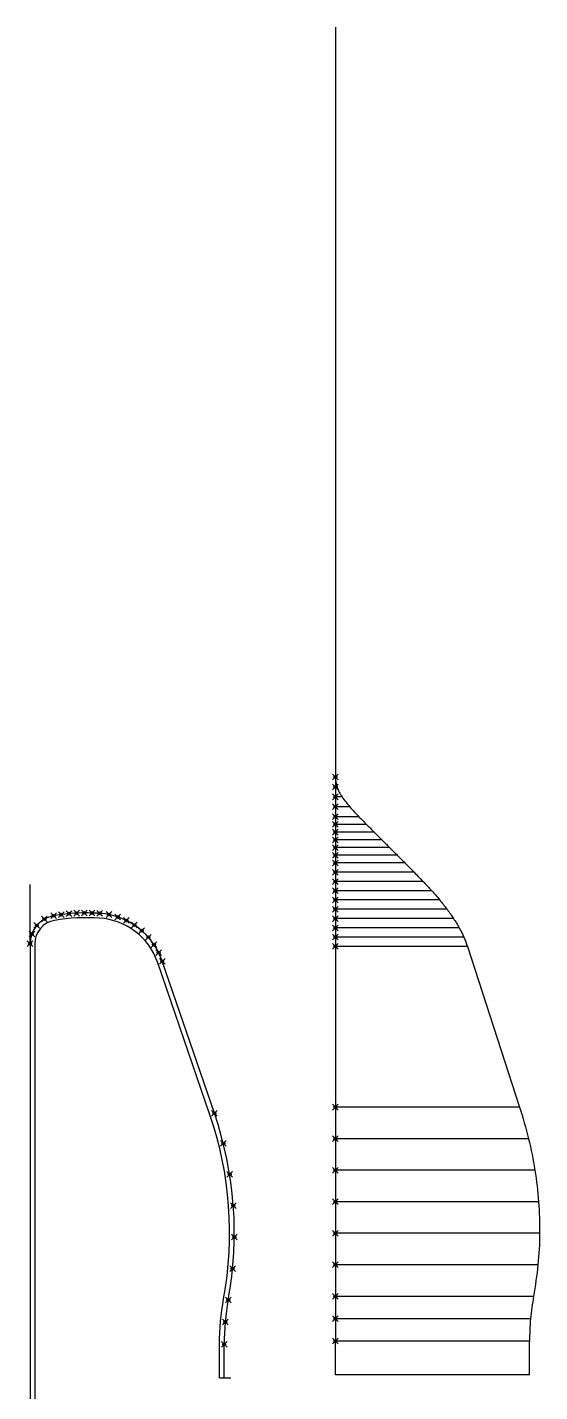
# Model space of a CAD drawing. Header units: millimetres. Extents: x 1725838 to 1745173, y -304752 to -289676.
# Drawn here: x 1738117 to 1738658, y -294470 to -293029 of the extents above; entities that cross this region are included whole.
import ezdxf

# ---------------------------------------------------------------- set-up
doc = ezdxf.new("R2010")
doc.units = ezdxf.units.MM
doc.header["$PDMODE"] = 35
doc.header["$PDSIZE"] = 3
doc.layers.add('缝头内线', color=7, linetype='Continuous')

msp = doc.modelspace()

# ---------------------------------------------------------------- linework, layer by layer
for p, q in [((1738442.3, -293820.8), (1738442.3, -293862.8)), ((1738444.1, -293831.3), (1738442.3, -293831.3)), ((1738449.4, -293841.8), (1738442.3, -293841.8)), ((1738457.4, -293852.3), (1738442.3, -293852.3)), ((1738467.2, -293862.8), (1738442.3, -293862.8)), ((1738475.2, -293870.9), (1738442.3, -293870.9)), ((1738483.3, -293879.1), (1738442.3, -293879.1)), ((1738491.4, -293887.2), (1738442.3, -293887.2)), ((1738499.5, -293895.3), (1738442.3, -293895.3)), ((1738442.3, -293911.6), (1738442.3, -293999.7)), ((1738515.8, -293911.6), (1738442.3, -293911.6)), ((1738525.5, -293921.4), (1738442.3, -293921.4)), ((1738534.9, -293931.2), (1738442.3, -293931.2)), ((1738119.9, -293996.9), (1738119.9, -293934.4)), ((1738544, -293940.9), (1738442.3, -293940.9)), ((1738552.4, -293950.7), (1738442.3, -293950.7)), ((1738560.2, -293960.5), (1738442.3, -293960.5)), ((1738567.1, -293970.3), (1738442.3, -293970.3)), ((1738573.1, -293980.1), (1738442.3, -293980.1)), ((1738578, -293989.9), (1738442.3, -293989.9)), ((1738581.8, -293999.7), (1738442.3, -293999.7)), ((1738581.8, -293999.7), (1738636.9, -294169.4)), ((1738442.3, -294169.4), (1738442.3, -294369.1)), ((1738636.9, -294169.4), (1738442.3, -294169.4)), ((1738646.3, -294202.7), (1738442.3, -294202.7)), ((1738653, -294236), (1738442.3, -294236)), ((1738656.9, -294269.3), (1738442.3, -294269.3)), ((1738658, -294302.5), (1738442.3, -294302.5)), ((1738656.2, -294335.8), (1738442.3, -294335.8)), ((1738442.3, -294369.1), (1738442.3, -294416.3)), ((1738651.6, -294369.1), (1738442.3, -294369.1)), ((1738648.4, -294392.7), (1738442.3, -294392.7)), ((1738647.3, -294416.3), (1738442.3, -294416.3)), ((1738647.3, -294451.9), (1738647.3, -294416.3)), ((1738319.9, -294455.3), (1738331.9, -294455.3)), ((1738647.3, -294451.9), (1738442.3, -294451.9))]:
    msp.add_line(p, q)
at = {"color": 3}
msp.add_line((1738507.7, -293903.5), (1738442.3, -293903.5), dxfattribs=at)
for points in [[(1738442.3, -293820.8), (1738444.1, -293831.3), (1738449.4, -293841.8), (1738457.4, -293852.3), (1738467.2, -293862.8), (1738475.2, -293870.9), (1738483.3, -293879.1), (1738491.4, -293887.2), (1738499.5, -293895.3), (1738507.7, -293903.5), (1738515.8, -293911.6), (1738525.5, -293921.4), (1738534.9, -293931.2), (1738544, -293940.9), (1738552.4, -293950.7), (1738560.2, -293960.5), (1738567.1, -293970.3), (1738573.1, -293980.1), (1738578, -293989.9), (1738581.8, -293999.7)], [(1738636.9, -294169.4), (1738646.3, -294202.7), (1738653, -294236), (1738656.9, -294269.3), (1738658, -294302.5), (1738656.2, -294335.8), (1738651.6, -294369.1), (1738648.4, -294392.7), (1738647.3, -294416.3)]]:
    msp.add_spline(points, degree=3)
at = {"color": 1}
for p in [(1738442.3, -293820.8), (1738442.3, -293841.8), (1738442.3, -293862.8), (1738442.3, -293887.2), (1738442.3, -293911.6), (1738442.3, -293940.9), (1738127, -293977.6), (1738144.8, -293967.4), (1738169, -293964.6), (1738193.4, -293964.8), (1738221.6, -293972.3), (1738442.3, -293970.3), (1738244.8, -293990), (1738119.9, -293996.9), (1738442.3, -293999.7), (1738259.4, -294015.3), (1738314.5, -294175.8), (1738442.3, -294169.4), (1738334.5, -294273.3), (1738442.3, -294269.3), (1738442.3, -294392.7), (1738326, -294396.2)]:
    msp.add_point(p, dxfattribs=at)
for p in [(1738442.3, -293831.3), (1738442.3, -293852.3), (1738442.3, -293870.9), (1738442.3, -293879.1), (1738442.3, -293895.3), (1738442.3, -293903.5), (1738442.3, -293921.4), (1738442.3, -293931.2), (1738442.3, -293950.7), (1738442.3, -293960.5), (1738135, -293970.9), (1738152.8, -293966.1), (1738160.9, -293965.2), (1738177.2, -293964.3), (1738203.1, -293966), (1738212.5, -293968.6), (1738230.1, -293977.2), (1738121.8, -293986.6), (1738237.8, -293983.1), (1738442.3, -293980.1), (1738442.3, -293989.9), (1738250.7, -293997.8), (1738255.6, -294006.2), (1738324, -294207.7), (1738442.3, -294202.7), (1738442.3, -294236), (1738330.7, -294240.3), (1738335.6, -294306.6), (1738442.3, -294302.5), (1738442.3, -294335.8), (1738333.8, -294339.8), (1738329.2, -294372.8), (1738442.3, -294369.1), (1738324.9, -294419.8), (1738442.3, -294416.3)]:
    msp.add_point(p)
at = {"color": 3}
msp.add_point((1738185.3, -293964.4), dxfattribs=at)
at = {"layer": '缝头内线', "color": 3}
for p, q in [((1738442.3, -293029.4), (1738442.3, -293820.8)), ((1738442.3, -293862.8), (1738442.3, -293911.6)), ((1738119.9, -293996.9), (1738119.9, -294788.3)), ((1738442.3, -293999.7), (1738442.3, -294169.4)), ((1738314.5, -294175.8), (1738259.4, -294015.3)), ((1738324.9, -294455.3), (1738324.9, -294419.8)), ((1738442.3, -294451.9), (1738442.3, -294416.3))]:
    msp.add_line(p, q, dxfattribs=at)
at = {"layer": '缝头内线', "color": 1}
msp.add_lwpolyline([(1738319.9, -294455.3), (1738319.9, -294419.8, -0.04543), (1738324.3, -294371.9, 0.128758), (1738309.8, -294177.4), (1738254.7, -294016.9, 0.302353), (1738193.1, -293969.8, 0.059569), (1738145.7, -293972.3, 0.364608), (1738124.9, -293996.9), (1738124.9, -294788.3)], format="xyb", dxfattribs=at)
at = {"layer": '缝头内线', "color": 3}
for centre, radius, start, end in [((1738149.9, -293996.9), 30, 99.8709, 180), ((1738179.9, -294169.3), 205, 86.2347, 99.8709), ((1738188.5, -294039.6), 75, 18.9432, 86.2347), ((1737945.6, -294302.4), 390, 349.5955, 18.9432), ((1738584.9, -294419.8), 260, 169.5955, 180)]:
    msp.add_arc(centre, radius, start, end, dxfattribs=at)

doc.saveas('drawing.dxf')
